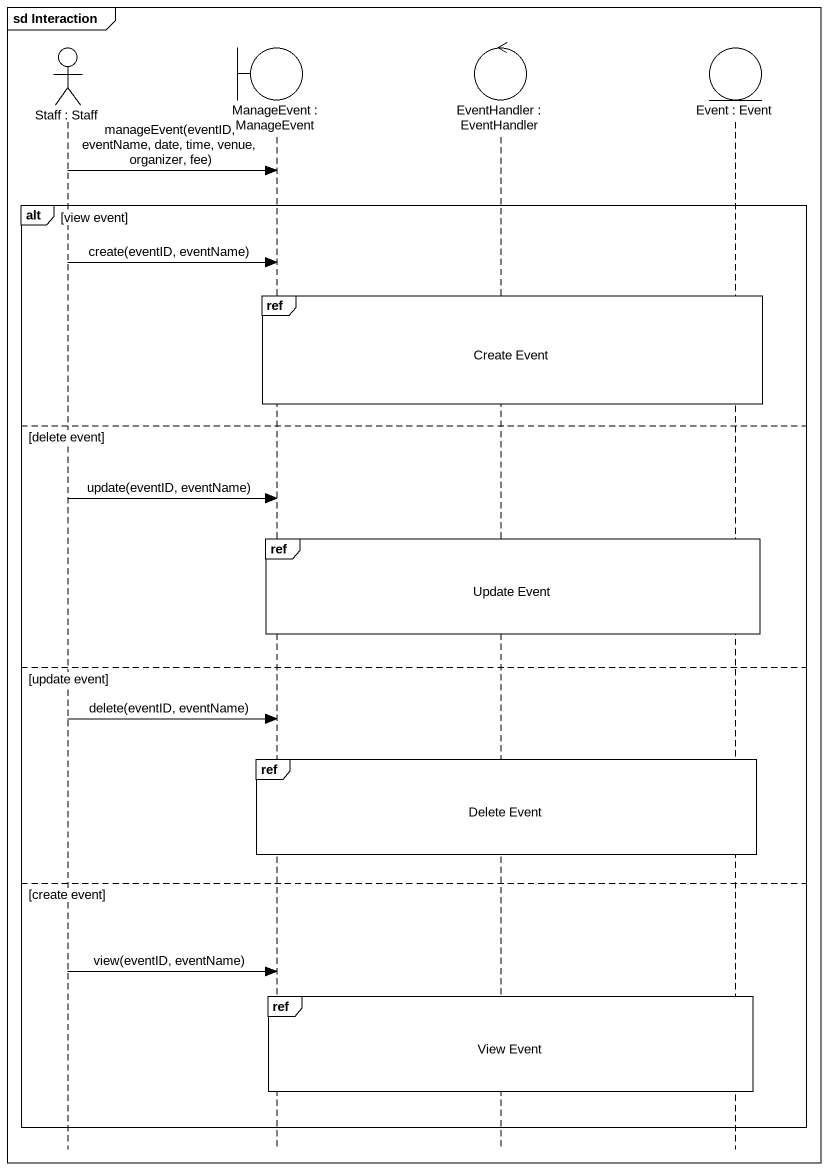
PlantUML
@startuml
mainframe sd Interaction
hide footbox
actor "Staff : Staff" as Staff
boundary "ManageEvent : ManageEvent" as ManageEvent
control "EventHandler : EventHandler" as EventHandler
entity "Event : Event" as Event

Staff -> ManageEvent : manageEvent(eventID, eventName, date, time, venue, organizer, fee)
alt view event
  Staff -> ManageEvent : create(eventID, eventName)
  ref over ManageEvent, EventHandler, Event : Create Event
else delete event
  Staff -> ManageEvent : update(eventID, eventName)
  ref over ManageEvent, EventHandler, Event : Update Event
else update event
  Staff -> ManageEvent : delete(eventID, eventName)
  ref over ManageEvent, EventHandler, Event : Delete Event
else create event
  Staff -> ManageEvent : view(eventID, eventName)
  ref over ManageEvent, EventHandler, Event : View Event
end
@enduml
